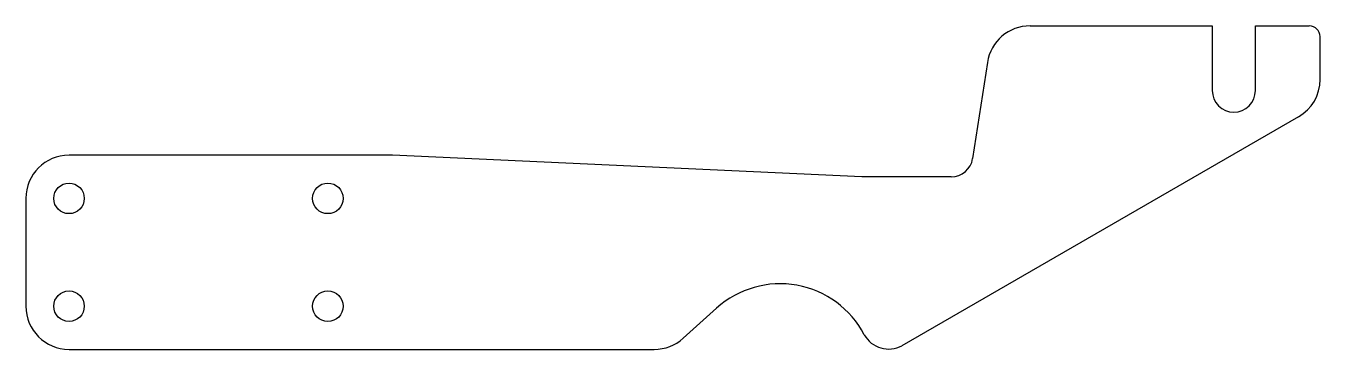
# Model space of a CAD drawing. Header units: inches. Extents: x 0 to 7.5, y -0.02 to 1.88.
import ezdxf

# ---------------------------------------------------------------- set-up
doc = ezdxf.new("R2010")
doc.units = ezdxf.units.IN
doc.header["$MEASUREMENT"] = 0

msp = doc.modelspace()

# ---------------------------------------------------------------- linework, layer by layer
at = {"linetype": 'Continuous', "lineweight": 25}
for p, q in [((5.8191, 1.875), (6.875, 1.875)), ((6.875, 1.875), (6.875, 1.5)), ((7.125, 1.875), (7.4375, 1.875)), ((7.125, 1.5), (7.125, 1.875)), ((7.5, 1.5643), (7.5, 1.8125)), ((5.5721, 1.663), (5.4863, 1.106)), ((7.375, 1.3478), (5.077, 0.0211)), ((2.125, 1.125), (0.25, 1.125)), ((4.845, 1), (2.125, 1.125)), ((5.3628, 1), (4.845, 1)), ((0, 0.875), (0, 0.25)), ((4.003, 0.2388), (3.8091, 0.0642)), ((0.25, 0), (3.6418, 0))]:
    msp.add_line(p, q, dxfattribs=at)
for centre in [(0.25, 0.875), (1.75, 0.875), (0.25, 0.25), (1.75, 0.25)]:
    msp.add_circle(centre, 0.0885, dxfattribs=at)
for centre, radius, start, end in [((5.8191, 1.625), 0.25, 90, 171.25), ((7.4375, 1.8125), 0.0625, 0, 90), ((7.25, 1.5643), 0.25, 300, 0), ((7, 1.5), 0.125, 180, 0), ((0.25, 0.875), 0.25, 90, 180), ((5.3628, 1.125), 0.125, 270, 351.25), ((4.371, -0.1699), 0.55, 27.56567, 132), ((0.25, 0.25), 0.25, 180, 270), ((3.6418, 0.25), 0.25, 270, 312)]:
    msp.add_arc(centre, radius, start, end, dxfattribs=at)
msp.add_open_spline([(4.8586, 0.0846), (4.8984, 0.0085), (5.0025, -0.0219), (5.077, 0.0211)], degree=3, dxfattribs=at)

doc.saveas('drawing.dxf')
